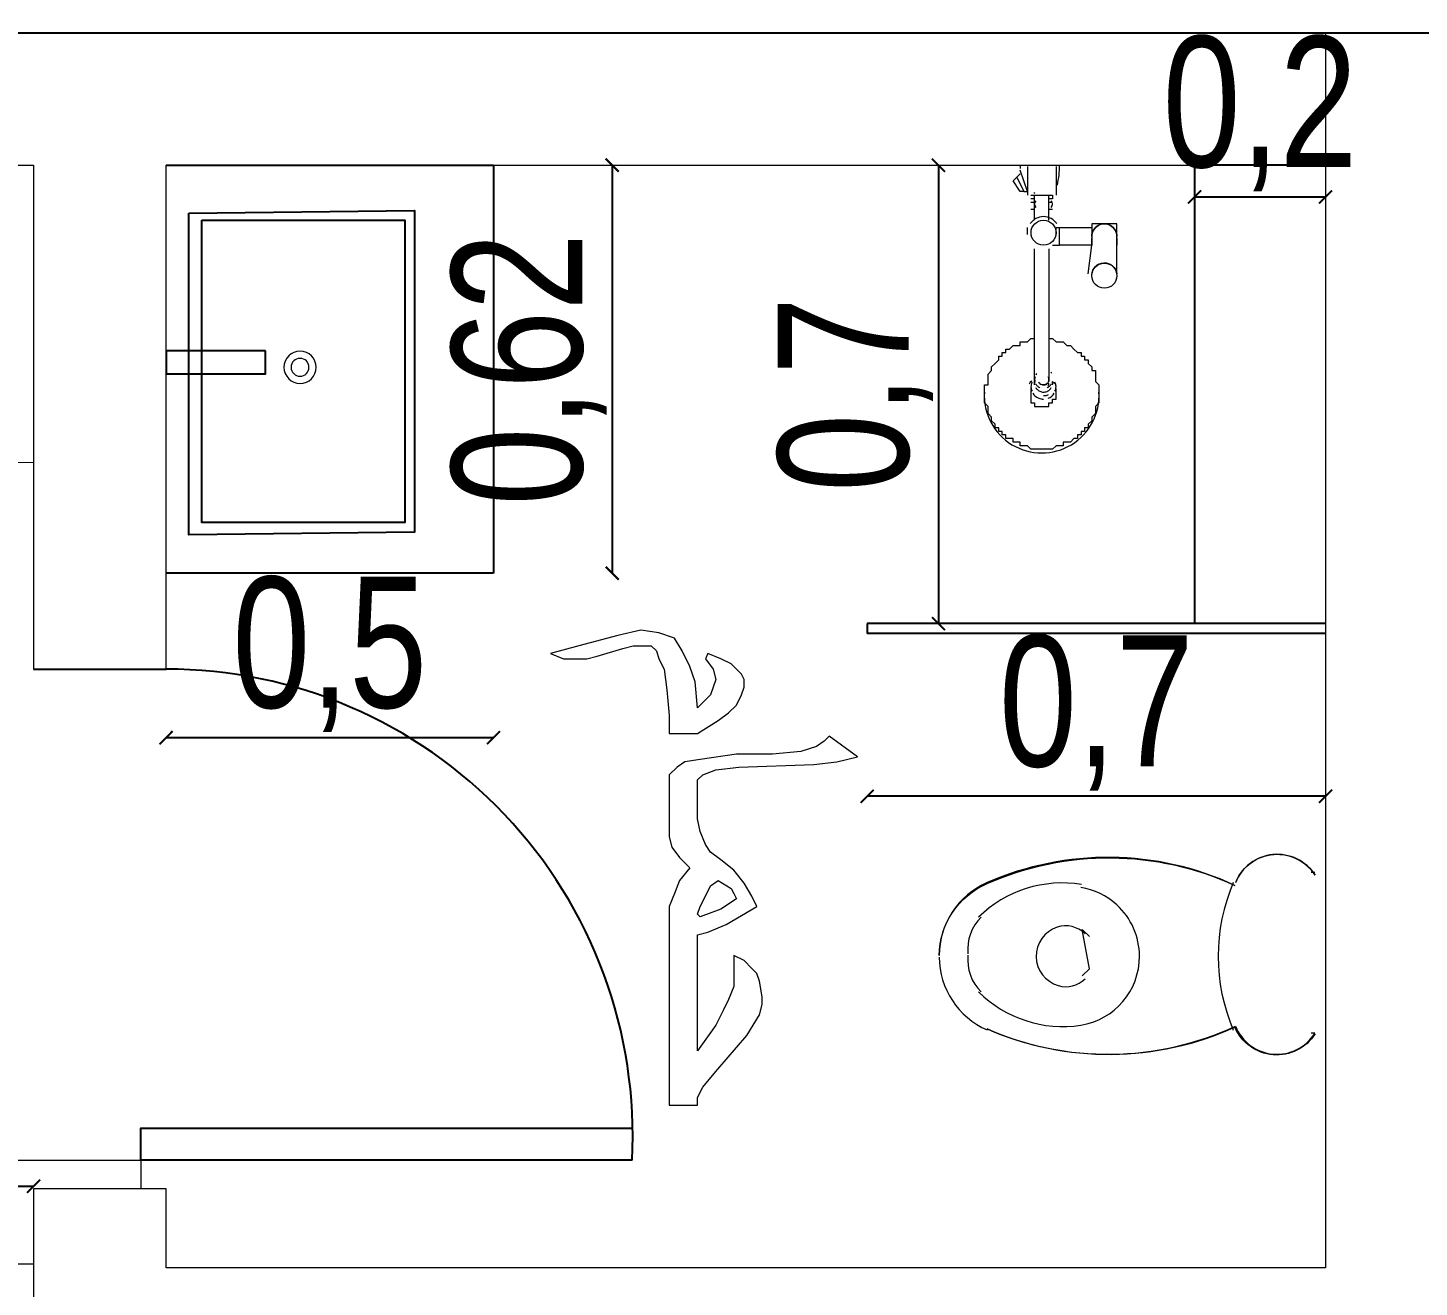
# Model space of a CAD drawing. Header units: inches. Extents: x -279 to 561, y -345 to 342.
# Drawn here: x -231.745 to -229.62, y -67.497 to -65.574 of the extents above; entities that cross this region are included whole.
import ezdxf

# ---------------------------------------------------------------- set-up
doc = ezdxf.new("R2010")
doc.units = ezdxf.units.IN
doc.header["$LTSCALE"] = 0.5
doc.header["$MEASUREMENT"] = 0
for name, color, linetype in [('BATH', 252, 'Continuous'), ('PDF2_0', 7, 'Continuous'), ('PDF2_A-DETL', 7, 'Continuous'), ('PDF2_A-DOOR', 7, 'Continuous'), ('PDF2_A-WALL', 7, 'Continuous'), ('PDF2_P-SANR-FIXT', 7, 'Continuous'), ('PDF2_PDF_MOBILIARIO', 7, 'Continuous'), ('WAL', 7, 'Continuous')]:
    doc.layers.add(name, color=color, linetype=linetype)
doc.layers.add('es.writing', color=144, linetype='Continuous', lineweight=9)
doc.styles.add('ROM', font='AGENCYR.TTF', dxfattribs={"width": 0.8})
doc.dimstyles.new('Copy(9) of ISO-25', dxfattribs={"dimtxt": 0.2, "dimasz": 0.02, "dimexe": 0.05, "dimexo": 0.05, "dimgap": 0.02, "dimtad": 1, "dimtxsty": 'ROM', "dimblk": 'ARCHTICK', "dimcen": 0.03, "dimse1": 1, "dimse2": 1, "dimclrd": 248, "dimclrt": 248, "dimadec": 0, "dimazin": 0, "dimtfac": 1, "dimtmove": 0, "dimatfit": 3, "dimldrblk": 'DOT', "dimfxl": 1, "dimarcsym": 0})

# ---------------------------------------------------------------- blocks, each defined once
blk = doc.blocks.new('rew')
at = {"layer": 'PDF2_PDF_MOBILIARIO', "lineweight": 9}
for points in [[(-123.6461, -145.606), (-123.6461, -145.6114), (-123.6515, -145.6169), (-123.6515, -145.6224), (-123.6515, -145.6278), (-123.657, -145.6333), (-123.657, -145.6388), (-123.6625, -145.6442), (-123.6679, -145.6497), (-123.6679, -145.6552), (-123.6734, -145.6552), (-123.6734, -145.6606), (-123.6789, -145.6606), (-123.6789, -145.6661), (-123.6843, -145.6661), (-123.6898, -145.6716), (-123.6953, -145.6716), (-123.6953, -145.677), (-123.7007, -145.677), (-123.7062, -145.677), (-123.7117, -145.677), (-123.7171, -145.6825), (-123.7226, -145.6825), (-123.7281, -145.6825), (-123.7335, -145.6825), (-123.739, -145.6825), (-123.7445, -145.6825), (-123.7499, -145.677), (-123.7554, -145.677), (-123.7609, -145.677), (-123.7663, -145.6716), (-123.7718, -145.6716), (-123.7773, -145.6661), (-123.7827, -145.6661), (-123.7827, -145.6606), (-123.7882, -145.6606), (-123.7882, -145.6552), (-123.7936, -145.6552), (-123.7936, -145.6497), (-123.7991, -145.6497), (-123.7991, -145.6442), (-123.8046, -145.6388), (-123.8046, -145.6333), (-123.8046, -145.6278), (-123.81, -145.6278), (-123.81, -145.6224), (-123.81, -145.6169), (-123.8155, -145.6114), (-123.8155, -145.606), (-123.8155, -145.6005), (-123.8155, -145.595), (-123.8155, -145.5896), (-123.8155, -145.5841), (-123.8155, -145.5786), (-123.81, -145.5732), (-123.81, -145.5677), (-123.81, -145.5622), (-123.8046, -145.5622), (-123.8046, -145.5568), (-123.8046, -145.5513), (-123.7991, -145.5513), (-123.7991, -145.5458), (-123.7991, -145.5404), (-123.7936, -145.5404), (-123.7936, -145.5349), (-123.7882, -145.5349), (-123.7882, -145.5295), (-123.7827, -145.5295), (-123.7827, -145.524), (-123.7773, -145.524), (-123.7718, -145.5185), (-123.7663, -145.5185), (-123.7609, -145.5131), (-123.7554, -145.5131), (-123.7499, -145.5131), (-123.7445, -145.5076), (-123.739, -145.5076), (-123.7335, -145.5076), (-123.7281, -145.5076), (-123.7226, -145.5076), (-123.7171, -145.5076), (-123.7171, -145.5131), (-123.7117, -145.5131), (-123.7062, -145.5131), (-123.7007, -145.5131), (-123.6953, -145.5185), (-123.6898, -145.5185), (-123.6843, -145.524), (-123.6789, -145.5295), (-123.6734, -145.5295), (-123.6734, -145.5349), (-123.6679, -145.5349), (-123.6679, -145.5404), (-123.6625, -145.5404), (-123.6625, -145.5458), (-123.657, -145.5513), (-123.657, -145.5568), (-123.657, -145.5622), (-123.6515, -145.5622), (-123.6515, -145.5677), (-123.6515, -145.5732), (-123.6461, -145.5786), (-123.6461, -145.5841)], [(-123.422, -145.5677), (-123.422, -145.5622), (-123.4056, -145.5513), (-123.4001, -145.5568)], [(-123.3947, -145.5622), (-123.4001, -145.5568), (-123.422, -145.5677), (-123.422, -145.5732), (-123.3892, -145.5622)], [(-123.4056, -145.5513), (-123.4056, -145.5513)], [(-123.7226, -145.5786), (-123.739, -145.5786), (-123.7445, -145.5786), (-123.7445, -145.5841), (-123.7499, -145.5841), (-123.7499, -145.5896), (-123.7499, -145.595), (-123.7499, -145.6005), (-123.7499, -145.606), (-123.7445, -145.606), (-123.7445, -145.6114), (-123.739, -145.6114), (-123.739, -145.6169), (-123.7226, -145.6169)], [(-123.4876, -145.5732), (-123.4766, -145.5732)], [(-123.4766, -145.5732), (-123.4766, -145.5732)], [(-123.4493, -145.5841), (-123.4493, -145.5786)], [(-123.4384, -145.5841), (-123.4384, -145.5786)], [(-123.4275, -145.5786), (-123.4275, -145.6114), (-123.4329, -145.6114), (-123.4329, -145.606)], [(-123.4329, -145.5841), (-123.4329, -145.5786)], [(-123.4329, -145.5786), (-123.4329, -145.5786)], [(-123.3837, -145.5732), (-123.4275, -145.5732)], [(-123.4275, -145.5786), (-123.4275, -145.5786)], [(-123.422, -145.5622), (-123.422, -145.5622)], [(-123.4657, -145.5841), (-123.4275, -145.5841)], [(-123.7171, -145.606), (-123.7171, -145.606)], [(-123.504, -145.6114), (-123.504, -145.6224)], [(-123.504, -145.6114), (-123.504, -145.6114)], [(-123.4876, -145.6169), (-123.4766, -145.6169), (-123.4766, -145.6224)], [(-123.4766, -145.6114), (-123.4766, -145.6114)], [(-123.4657, -145.606), (-123.4275, -145.606)], [(-123.4493, -145.6114), (-123.4493, -145.606)], [(-123.4384, -145.6114), (-123.4384, -145.606)], [(-123.4329, -145.6114), (-123.4329, -145.6114)], [(-123.3837, -145.6169), (-123.4275, -145.6169)], [(-123.504, -145.7098), (-123.4712, -145.7098), (-123.4712, -145.6716), (-123.504, -145.6716), (-123.504, -145.6224), (-123.4766, -145.6224), (-123.4766, -145.6716)], [(-123.5477, -145.6661), (-123.504, -145.6716), (-123.493, -145.6716)], [(-123.504, -145.6716), (-123.504, -145.6716)], [(-123.493, -145.6716), (-123.504, -145.6716), (-123.493, -145.6716)], [(-123.504, -145.6716), (-123.504, -145.6716)], [(-123.4712, -145.6716), (-123.4712, -145.6716)], [(-123.504, -145.7098), (-123.504, -145.7098)], [(-123.493, -145.7098), (-123.504, -145.7098), (-123.493, -145.7098)], [(-123.504, -145.7098), (-123.504, -145.7098)], [(-123.4712, -145.7098), (-123.4712, -145.7098)]]:
    blk.add_lwpolyline(points, dxfattribs=at)
for points in [[(-123.713, -145.5805, 0.132181), (-123.7199, -145.5786, 0.132223), (-123.7268, -145.5805)], [(-123.7297, -145.5813, 0.160652), (-123.7375, -145.5904, 0.102173), (-123.739, -145.5978)], [(-123.7213, -145.586, 0.083514), (-123.7253, -145.5895, 0.076763), (-123.7269, -145.5924, 0.102048), (-123.7281, -145.5973, 0.102141), (-123.727, -145.6032, 0.0763), (-123.7248, -145.6067, 0.083514), (-123.7213, -145.6096)], [(-123.7158, -145.586, 0.083514), (-123.7193, -145.5889, 0.0763), (-123.7215, -145.5924)], [(-123.7185, -145.6048, 0.132077), (-123.7144, -145.606, -0.083815), (-123.7152, -145.6031, -0.102141), (-123.7171, -145.5973, 0.102039), (-123.716, -145.6032)], [(-123.7131, -145.5852, -0.132077), (-123.709, -145.5841, 0.132077), (-123.7144, -145.5841, 0.132077), (-123.7171, -145.5841), (-123.7117, -145.5841), (-123.5094, -145.5841)], [(-123.7163, -145.5931, -0.076763), (-123.7131, -145.5907, 0.083815), (-123.7152, -145.5924, 0.102048), (-123.7171, -145.5978, -0.102048), (-123.7163, -145.5931)], [(-123.7267, -145.6151, 0.132181), (-123.7198, -145.6169, 0.132223), (-123.713, -145.615)], [(-123.7193, -145.6067, -0.0763), (-123.7215, -145.6032, 0.0763), (-123.7193, -145.6067, 0.083514), (-123.7158, -145.6096)], [(-123.7171, -145.6114), (-123.7117, -145.6114, -0.083606), (-123.7157, -145.6143)], [(-123.5094, -145.606), (-123.7117, -145.606, 0.132077), (-123.709, -145.606, 0.132077), (-123.7048, -145.6048)], [(-123.549, -145.6716, -0.928064), (-123.5477, -145.7098), (-123.504, -145.7098), (-123.493, -145.7098)]]:
    blk.add_lwpolyline(points, format="xyb", dxfattribs=at)
blk.add_lwpolyline([(-123.4903, -145.7098, 1.000041), (-123.4903, -145.6716, -1.000041)], format="xyb", close=True, dxfattribs=at)
for centre in [(-123.4848, -145.5978), (-123.5504, -145.6907)]:
    blk.add_circle(centre, 0.0191, dxfattribs=at)
for centre, radius, start, end in [((-123.7335, -145.595), 0.0876, 86.4237, 273.5763), ((-123.7253, -145.5923), 0.0191, 40.6616, 59.7771), ((-123.4848, -145.5978), 0.0246, 304.2862, 55.7138), ((-123.381, -145.7019), 0.1397, 90.273, 92.2842), ((-123.7144, -145.5978), 0.0191, 179.8888, 203.2269), ((-123.7258, -145.5981), 0.0198, 38.4884, 40.77), ((-123.7089, -145.5923), 0.0082, 59.8903, 89.9997), ((-123.7089, -145.5978), 0.0137, 49.353, 59.9387), ((-123.4411, -145.5923), 0.0082, 50.395, 129.605), ((-123.386, -145.6201), 0.0525, 134.7449, 137.1608), ((-123.7199, -145.5978), 0.0191, 202.6387, 239.1454), ((-123.7089, -145.5978), 0.0082, 239.8903, 269.9997), ((-123.7034, -145.6033), 0.00816, 295.8039, 314.9907), ((-123.4411, -145.6032), 0.0082, 230.395, 309.605), ((-123.381, -145.483), 0.1394, 257.1566, 269.7303), ((-123.4903, -145.6907), 0.0191, 269.9976, 90.0024), ((-123.4903, -145.6907), 0.0191, 269.9976, 90.0024), ((-123.4903, -145.6907), 0.0191, 269.9976, 90.0024)]:
    blk.add_arc(centre, radius, start, end, dxfattribs=at)
blk = doc.blocks.new('_ArchTick')
at = {"color": 0, "linetype": 'ByBlock', "const_width": 0.15}
blk.add_lwpolyline([(-0.5, -0.5), (0.5, 0.5)], dxfattribs=at)
blk = doc.blocks.new('*D103')
at = {"layer": 'Defpoints', "color": 0, "transparency": 16777216}
for p in [(-230.4633, -66.7472), (-229.7633, -66.7824), (-230.4633, -66.8114)]:
    blk.add_point(p, dxfattribs=at)
at = {"layer": 'WAL', "color": 248, "lineweight": -2, "transparency": 16777216}
blk.add_line((-229.7633, -66.7472), (-230.4633, -66.7472), dxfattribs=at)
at = {"layer": 'WAL', "color": 248, "lineweight": -2, "transparency": 16777216, "xscale": 0.02, "yscale": 0.02, "zscale": 0.02, "rotation": 180}
blk.add_blockref('_ArchTick', (-230.4633, -66.7472), dxfattribs=at)
at = {"layer": 'WAL', "color": 248, "lineweight": -2, "transparency": 16777216, "xscale": 0.02, "yscale": 0.02, "zscale": 0.02}
blk.add_blockref('_ArchTick', (-229.7633, -66.7472), dxfattribs=at)
at = {"layer": 'WAL', "color": 248, "transparency": 16777216, "insert": (-230.1133, -66.6202), "char_height": 0.2, "attachment_point": 5, "style": 'ROM'}
blk.add_mtext('0,7', dxfattribs=at)
blk = doc.blocks.new('_DOT')
at = {"color": 0, "linetype": 'ByBlock'}
blk.add_line((-0.5, 0), (-1, 0), dxfattribs=at)
at = {"color": 0, "linetype": 'ByBlock', "const_width": 0.5}
blk.add_lwpolyline([(-0.25, 0, 1), (0.25, 0, 1)], format="xyb", close=True, dxfattribs=at)
blk = doc.blocks.new('*D301')
at = {"layer": 'Defpoints', "color": 0, "transparency": 16777216}
for p in [(-231.0341, -65.7836), (-231.0341, -66.4066), (-230.8527, -66.4066)]:
    blk.add_point(p, dxfattribs=at)
at = {"layer": 'WAL', "color": 248, "lineweight": -2, "transparency": 16777216}
blk.add_line((-230.8527, -65.7836), (-230.8527, -66.4066), dxfattribs=at)
at = {"layer": 'WAL', "color": 248, "lineweight": -2, "transparency": 16777216, "xscale": 0.02, "yscale": 0.02, "zscale": 0.02}
for p, rotation in [((-230.8527, -65.7836), 90), ((-230.8527, -66.4066), 270)]:
    blk.add_blockref('_ArchTick', p, dxfattribs=dict(at, rotation=rotation))
at = {"layer": 'WAL', "color": 248, "transparency": 16777216, "insert": (-230.9798, -66.0951), "char_height": 0.2, "attachment_point": 5, "rotation": 90, "style": 'ROM'}
blk.add_mtext('0,62', dxfattribs=at)
blk = doc.blocks.new('*D104')
at = {"layer": 'Defpoints', "color": 0, "transparency": 16777216}
for p in [(-231.5341, -66.6577), (-231.5341, -66.7925), (-231.0341, -66.7925)]:
    blk.add_point(p, dxfattribs=at)
at = {"layer": 'WAL', "color": 248, "lineweight": -2, "transparency": 16777216}
blk.add_line((-231.0341, -66.6577), (-231.5341, -66.6577), dxfattribs=at)
at = {"layer": 'WAL', "color": 248, "lineweight": -2, "transparency": 16777216, "xscale": 0.02, "yscale": 0.02, "zscale": 0.02, "rotation": 180}
blk.add_blockref('_ArchTick', (-231.5341, -66.6577), dxfattribs=at)
at = {"layer": 'WAL', "color": 248, "lineweight": -2, "transparency": 16777216, "xscale": 0.02, "yscale": 0.02, "zscale": 0.02}
blk.add_blockref('_ArchTick', (-231.0341, -66.6577), dxfattribs=at)
at = {"layer": 'WAL', "color": 248, "transparency": 16777216, "insert": (-231.2841, -66.5306), "char_height": 0.2, "attachment_point": 5, "style": 'ROM'}
blk.add_mtext('0,5', dxfattribs=at)
blk = doc.blocks.new('*D302')
at = {"layer": 'Defpoints', "color": 0, "transparency": 16777216}
for p in [(-230.2416, -65.7836), (-230.3544, -66.4836), (-230.2416, -66.4836)]:
    blk.add_point(p, dxfattribs=at)
at = {"layer": 'WAL', "color": 248, "lineweight": -2, "transparency": 16777216}
blk.add_line((-230.3544, -65.7836), (-230.3544, -66.4836), dxfattribs=at)
at = {"layer": 'WAL', "color": 248, "lineweight": -2, "transparency": 16777216, "xscale": 0.02, "yscale": 0.02, "zscale": 0.02}
for p, rotation in [((-230.3544, -65.7836), 90), ((-230.3544, -66.4836), 270)]:
    blk.add_blockref('_ArchTick', p, dxfattribs=dict(at, rotation=rotation))
at = {"layer": 'WAL', "color": 248, "transparency": 16777216, "insert": (-230.4815, -66.1336), "char_height": 0.2, "attachment_point": 5, "rotation": 90, "style": 'ROM'}
blk.add_mtext('0,7', dxfattribs=at)
blk = doc.blocks.new('*D303')
at = {"layer": 'Defpoints', "color": 0, "transparency": 16777216}
for p in [(-232.4012, -67.3428), (-231.7364, -67.4006), (-232.4012, -67.4264)]:
    blk.add_point(p, dxfattribs=at)
at = {"layer": 'WAL', "color": 248, "lineweight": -2, "transparency": 16777216}
blk.add_line((-231.7364, -67.3428), (-232.4012, -67.3428), dxfattribs=at)
at = {"layer": 'WAL', "color": 248, "lineweight": -2, "transparency": 16777216, "xscale": 0.02, "yscale": 0.02, "zscale": 0.02, "rotation": 180}
blk.add_blockref('_ArchTick', (-232.4012, -67.3428), dxfattribs=at)
at = {"layer": 'WAL', "color": 248, "lineweight": -2, "transparency": 16777216, "xscale": 0.02, "yscale": 0.02, "zscale": 0.02}
blk.add_blockref('_ArchTick', (-231.7364, -67.3428), dxfattribs=at)
at = {"layer": 'WAL', "color": 248, "transparency": 16777216, "insert": (-232.0688, -67.2157), "char_height": 0.2, "attachment_point": 5, "style": 'ROM'}
blk.add_mtext('0,66', dxfattribs=at)
blk = doc.blocks.new('*D317')
at = {"layer": 'Defpoints', "color": 0, "transparency": 16777216}
for p in [(-229.7633, -65.8321), (-229.9633, -65.9592), (-229.7633, -65.9592)]:
    blk.add_point(p, dxfattribs=at)
at = {"layer": 'WAL', "color": 248, "lineweight": -2, "transparency": 16777216}
blk.add_line((-229.9633, -65.8321), (-229.7633, -65.8321), dxfattribs=at)
at = {"layer": 'WAL', "color": 248, "lineweight": -2, "transparency": 16777216, "xscale": 0.02, "yscale": 0.02, "zscale": 0.02, "rotation": 180}
blk.add_blockref('_ArchTick', (-229.9633, -65.8321), dxfattribs=at)
at = {"layer": 'WAL', "color": 248, "lineweight": -2, "transparency": 16777216, "xscale": 0.02, "yscale": 0.02, "zscale": 0.02}
blk.add_blockref('_ArchTick', (-229.7633, -65.8321), dxfattribs=at)
at = {"layer": 'WAL', "color": 248, "transparency": 16777216, "insert": (-229.8633, -65.7051), "char_height": 0.2, "attachment_point": 5, "style": 'ROM'}
blk.add_mtext('0,2', dxfattribs=at)
blk = doc.blocks.new('rrrrrr')
at = {"layer": 'PDF2_P-SANR-FIXT', "lineweight": 18}
for points in [[(-123.8843, -146.3149, -0.214584), (-123.5057, -146.3176, 0.21441), (-123.8843, -146.3134, 0.294652), (-123.9576, -146.4248, -0.294652), (-123.8843, -146.3149)], [(-123.5039, -146.3116, -0.604481), (-123.3834, -146.302, 0.616087), (-123.5048, -146.3138)], [(-123.8972, -146.4802, 0.237716), (-123.7413, -146.5311, 0.368464), (-123.6515, -146.4259, 0.210543), (-123.6862, -146.3473, 0.146578), (-123.7413, -146.3207)], [(-123.7346, -146.3915, 0.278182), (-123.7773, -146.3815, 0.737458), (-123.7757, -146.4705, 0.278202), (-123.7346, -146.4604)], [(-123.3834, -146.5444, -0.604481), (-123.5057, -146.5343, -0.21441), (-123.8843, -146.5369, 0.214584), (-123.5048, -146.5326, 0.616087), (-123.3837, -146.5434), (-123.3892, -146.5434)]]:
    blk.add_lwpolyline(points, format="xyb", dxfattribs=at)
blk.add_lwpolyline([(-123.739, -146.456), (-123.7281, -146.445), (-123.739, -146.3849), (-123.7281, -146.3958)], dxfattribs=at)
for centre, radius, start, end in [((-123.7691, -146.497), 0.1831, 80.9084, 134.3962), ((-123.2444, -146.4259), 0.2869, 156.8788, 203.1212), ((-123.8456, -146.415), 0.0683, 134.3956, 185.836), ((-123.8346, -146.4259), 0.123, 180.5325, 246.2033), ((-123.8346, -146.4259), 0.123, 180.5325, 246.2033), ((-123.8456, -146.4314), 0.0683, 174.164, 225.6044)]:
    blk.add_arc(centre, radius, start, end, dxfattribs=at)
blk = doc.blocks.new('ewefr')
at = {"layer": 'PDF2_A-DETL', "lineweight": 9}
for points in [[(-122.7087, -151.6782), (-122.6486, -151.6782), (-122.6048, -151.6509), (-122.583, -151.6345), (-122.5666, -151.6181), (-122.5556, -151.5963), (-122.5502, -151.5799), (-122.5502, -151.5635), (-122.5556, -151.5525), (-122.5666, -151.5416), (-122.5775, -151.5307), (-122.5994, -151.5197), (-122.6267, -151.5088), (-122.6322, -151.5197), (-122.6158, -151.5416), (-122.6103, -151.5635), (-122.6158, -151.5799), (-122.6212, -151.5963), (-122.6486, -151.6236), (-122.654, -151.5689), (-122.665, -151.5361), (-122.6814, -151.5033), (-122.6978, -151.476), (-122.7305, -151.4651), (-122.7688, -151.4596), (-122.818, -151.4705), (-122.9, -151.4924), (-122.9601, -151.5088), (-122.9328, -151.5197), (-122.9054, -151.5197), (-122.8836, -151.5197), (-122.8617, -151.5143), (-122.8071, -151.4979), (-122.7852, -151.4924), (-122.7579, -151.4924), (-122.7469, -151.4924), (-122.736, -151.5033), (-122.7305, -151.5197), (-122.7196, -151.5416), (-122.7142, -151.5853), (-122.7087, -151.64)], [(-122.7087, -152.4653), (-122.6486, -152.4653), (-122.6486, -152.4489), (-122.6376, -152.427), (-122.6103, -152.3942), (-122.5447, -152.3177), (-122.5174, -152.274), (-122.5119, -152.2521), (-122.5119, -152.2357), (-122.5174, -152.2029), (-122.5229, -152.1865), (-122.5338, -152.1756), (-122.5502, -152.1592), (-122.572, -152.1483), (-122.572, -152.1865), (-122.572, -152.2139), (-122.583, -152.2412), (-122.5939, -152.2631), (-122.6103, -152.2958), (-122.6486, -152.3505), (-122.6486, -152.1046), (-122.6267, -152.0991), (-122.5884, -152.0827), (-122.5229, -152.0444), (-122.5338, -152.0226), (-122.5502, -151.9952), (-122.572, -151.9679), (-122.5994, -151.946), (-122.6212, -151.9297), (-122.6322, -151.9133), (-122.6431, -151.8859), (-122.6486, -151.8586), (-122.6486, -151.8313), (-122.6486, -151.8094), (-122.6486, -151.7875), (-122.6486, -151.7766), (-122.6376, -151.7657), (-122.6103, -151.7548), (-122.5611, -151.7493), (-122.4026, -151.7438), (-122.3534, -151.7384), (-122.3097, -151.7274), (-122.3698, -151.6837), (-122.3808, -151.6946), (-122.3971, -151.7056), (-122.4299, -151.7165), (-122.4901, -151.722), (-122.5666, -151.722), (-122.6431, -151.7329), (-122.6759, -151.7384), (-122.6923, -151.7493), (-122.7087, -151.7657), (-122.7087, -151.7875), (-122.7087, -151.8094), (-122.7087, -151.8313), (-122.7087, -151.8641), (-122.7087, -151.8969), (-122.7032, -151.9187), (-122.6868, -151.9406), (-122.665, -151.9624), (-122.6868, -151.9898), (-122.6978, -152.0171), (-122.7087, -152.0444), (-122.7087, -152.0663), (-122.7087, -152.0827), (-122.7087, -152.1046)], [(-122.6431, -152.0663), (-122.6486, -152.0608), (-122.6431, -152.0444), (-122.6322, -152.0226), (-122.6212, -152.0007), (-122.6048, -151.9898), (-122.5775, -152.0062), (-122.572, -152.0171), (-122.5666, -152.028), (-122.5994, -152.0499)]]:
    blk.add_lwpolyline(points, close=True, dxfattribs=at)

msp = doc.modelspace()

# ---------------------------------------------------------------- linework, layer by layer
for p, q in [((-238.5355, -65.5813), (-227.6044, -65.5813)), ((-231.5341, -65.7836), (-231.0341, -65.7836)), ((-231.0341, -65.7836), (-231.0341, -66.4066)), ((-229.7633, -65.7836), (-229.9633, -65.7836)), ((-229.9633, -65.7836), (-229.9633, -66.4836)), ((-231.0341, -66.4066), (-231.5341, -66.4066)), ((-229.7633, -66.4836), (-230.4633, -66.4836)), ((-230.4633, -66.4836), (-230.4633, -66.4986)), ((-229.7633, -66.4986), (-230.4633, -66.4986)), ((-231.7364, -66.553), (-231.5341, -66.553)), ((-231.5724, -67.2538), (-230.8224, -67.2538))]:
    msp.add_line(p, q)
for points in [[(-231.4993, -65.8566), (-231.1546, -65.8525), (-231.1546, -66.3441), (-231.4993, -66.3482)], [(-231.4794, -65.8676), (-231.1696, -65.8676), (-231.1696, -66.329), (-231.4794, -66.329)]]:
    msp.add_lwpolyline(points, close=True)
msp.add_arc((-231.5341, -67.2657), 0.7127, 357.0014, 90)
at = {"layer": 'BATH', "color": 37, "ltscale": 0.025}
msp.add_lwpolyline([(-231.3821, -66.0671), (-231.5341, -66.0671), (-231.5341, -66.1024), (-231.3821, -66.1024)], close=True, dxfattribs=at)
at = {"layer": 'es.writing', "color": 18, "lineweight": 5, "ltscale": 0.08, "true_color": 0x000000}
msp.add_lwpolyline([(-232.7094, -65.7836), (-232.7094, -65.7822), (-231.7364, -65.7836), (-231.7364, -66.2379), (-232.3922, -66.237)], dxfattribs=at)
at = {"layer": 'PDF2_0', "lineweight": 9}
msp.add_lwpolyline([(-229.7633, -65.5813), (-229.7633, -65.7836)], dxfattribs=at)
at = {"layer": 'PDF2_A-DETL', "lineweight": 9}
for points in [[(-231.5724, -67.303), (-231.5505, -67.303)], [(-231.7364, -67.4615), (-231.7746, -67.4615)]]:
    msp.add_lwpolyline(points, dxfattribs=at)
at = {"layer": 'PDF2_A-DOOR', "lineweight": 25}
msp.add_lwpolyline([(-230.8224, -67.303), (-231.5724, -67.303), (-231.5724, -67.2538), (-230.8224, -67.2538)], dxfattribs=at)
at = {"layer": 'PDF2_A-WALL', "lineweight": 9}
for p, q in [((-232.8787, -65.7836), (-231.7364, -65.7836)), ((-231.7364, -65.7836), (-231.7364, -66.553)), ((-231.5341, -66.553), (-231.5341, -65.7836)), ((-231.5341, -65.7836), (-229.7633, -65.7836)), ((-229.7633, -65.7836), (-229.7633, -67.467)), ((-231.7746, -67.303), (-231.5724, -67.303)), ((-231.5724, -67.303), (-231.5724, -67.3467)), ((-231.5341, -67.3467), (-231.7364, -67.3467)), ((-231.7364, -67.3467), (-231.7364, -67.6637)), ((-231.5341, -67.467), (-231.5341, -67.3467)), ((-229.7633, -67.467), (-231.5341, -67.467))]:
    msp.add_line(p, q, dxfattribs=at)
at = {"layer": 'PDF2_P-SANR-FIXT', "lineweight": 18}
for points in [[(-231.3048, -66.0922, 1), (-231.354, -66.0922, 1)], [(-231.3431, -66.0922, 0.999999), (-231.3158, -66.0922, 0.999999)]]:
    msp.add_lwpolyline(points, format="xyb", close=True, dxfattribs=at)
msp.add_lwpolyline([(-229.7851, -66.8631), (-229.7797, -66.8631)], dxfattribs=at)

# ---------------------------------------------------------------- block references
at = {"rotation": 90}
msp.add_blockref('rew', (-375.7918, 57.5981), dxfattribs=at)
at = {"xscale": 0.72091358921907, "yscale": 0.72091358921907, "zscale": 0.72091358921907}
msp.add_blockref('ewefr', (-142.3032, 42.6955), dxfattribs=at)
msp.add_blockref('rrrrrr', (-106.3959, 79.4344))

# ---------------------------------------------------------------- dimensions: what is measured, and where the dimension line sits
at = {"layer": 'WAL'}
dim = msp.add_linear_dim(base=(-229.7633, -65.8321), p1=(-229.9633, -65.9592), p2=(-229.7633, -65.9592), dimstyle='Copy(9) of ISO-25', dxfattribs=at)
dim.commit()
dim.dimension.update_dxf_attribs({"geometry": '*D317', "text_midpoint": (-229.8633, -65.8321), "dimtype": 160})
for base, p1, p2, picture, middle in [((-230.8527, -66.4066), (-231.0341, -65.7836), (-231.0341, -66.4066), '*D301', (-230.9798, -66.0951)), ((-230.3544, -66.4836), (-230.2416, -65.7836), (-230.2416, -66.4836), '*D302', (-230.4815, -66.1336))]:
    dim = msp.add_linear_dim(base=base, p1=p1, p2=p2, angle=90, dimstyle='Copy(9) of ISO-25', dxfattribs=at)
    dim.commit()
    dim.dimension.update_dxf_attribs({"geometry": picture, "text_midpoint": middle})
for base, p1, p2, picture, middle in [((-231.5341, -66.6577), (-231.0341, -66.7925), (-231.5341, -66.7925), '*D104', (-231.2841, -66.5306)), ((-230.4633, -66.7472), (-229.7633, -66.7824), (-230.4633, -66.8114), '*D103', (-230.1133, -66.6202)), ((-232.4012, -67.3428), (-231.7364, -67.4006), (-232.4012, -67.4264), '*D303', (-232.0688, -67.2157))]:
    dim = msp.add_linear_dim(base=base, p1=p1, p2=p2, dimstyle='Copy(9) of ISO-25', dxfattribs=at)
    dim.commit()
    dim.dimension.update_dxf_attribs({"geometry": picture, "text_midpoint": middle})

doc.saveas('drawing.dxf')
